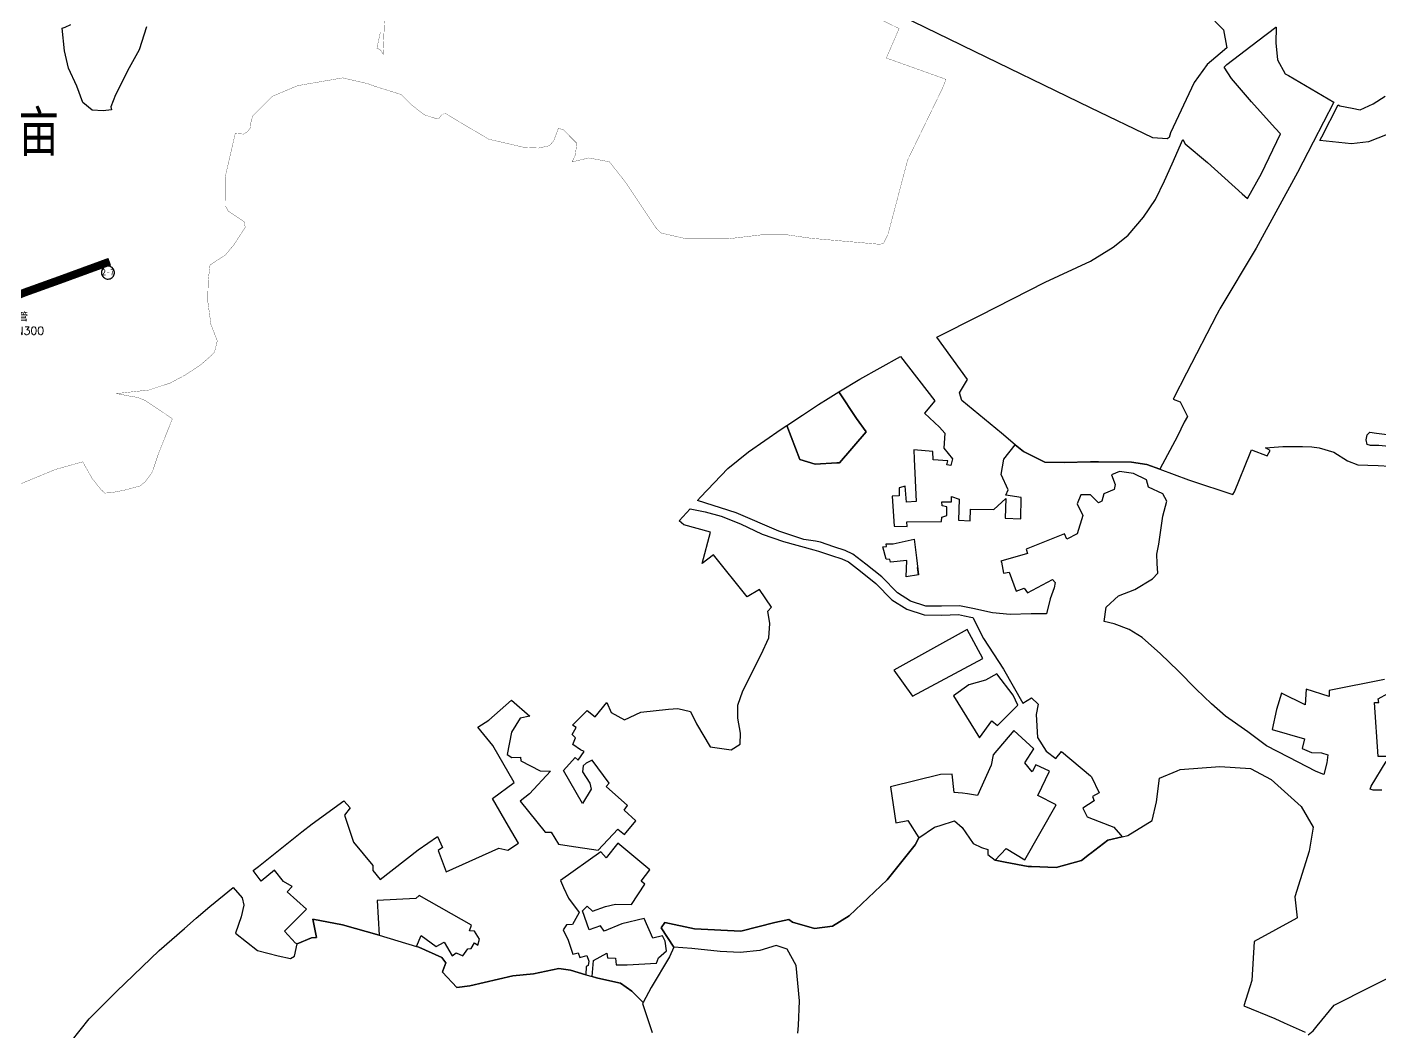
# Model space of a CAD drawing. Header units: millimetres. Extents: x 35444746 to 35449000, y 3482000 to 3488437.
# Drawn here: x 35446601 to 35447108, y 3483770 to 3484147 of the extents above; entities that cross this region are included whole.
import ezdxf
from ezdxf.enums import TextEntityAlignment as Align

# ---------------------------------------------------------------- set-up
doc = ezdxf.new("R2010")
doc.units = ezdxf.units.MM
doc.linetypes.add('X3', pattern=[5, 4, -1])
for name, color, linetype, true_color in [('0201.01格田整理标注', 7, 'Continuous', 0xffffff), ('0201.02格田整理', 7, 'X3', 0x99cc00), ('0203.02旱地整理', 9, 'Continuous', 0x808080), ('0204.02水田整理', 9, 'Continuous', 0x808080), ('0301.01生产道路工程标注', 6, 'X3', 0xff00ff), ('0301.02生产道路工程', 6, 'X3', 0xff00ff), ('0401.03涵管标注', 4, '732', 0x00ffff)]:
    doc.layers.add(name, color=color, linetype=linetype, true_color=true_color)
doc.styles.add('FS', font='rs.shx', dxfattribs={"bigfont": 'fs.shx'})
doc.styles.add('宋体', font='')
doc.styles.get('宋体').set_extended_font_data('SimSun')
doc.linetypes.add('732', pattern='A,9,-0.5,[162,AAA.SHX,S=1,R=0,X=0,Y=0],-0.5', length=10)

msp = doc.modelspace()

# ---------------------------------------------------------------- linework, layer by layer
at = {"layer": '0201.02格田整理', "color": 2, "linetype": 'ByBlock', "const_width": 0.1}
for points in [[(35446912.203676, 3484153.936934), (35446928.246394, 3484146.115076), (35446923.457498, 3484135.072848), (35446945.813, 3484127.094), (35446944.589, 3484123.912), (35446931.458, 3484096.891), (35446924.127, 3484069.141), (35446922.353, 3484065.456), (35446920.594, 3484065.288), (35446895.283, 3484067.509), (35446886.496, 3484068.778), (35446876.474, 3484068.778), (35446863.983, 3484067.295), (35446848.562126, 3484067.295), (35446839.024, 3484069.514), (35446837.098, 3484071.457), (35446825.806, 3484088.408), (35446819.682, 3484096.176), (35446811.947, 3484097.618), (35446805.695, 3484096.15), (35446806.938, 3484098.783), (35446807.413, 3484103.151), (35446802.396, 3484108.18), (35446800.543, 3484108.718), (35446798.755, 3484103.956), (35446797.157, 3484102.196), (35446793.178, 3484101.33), (35446787.967, 3484101.529), (35446774.425, 3484104.638), (35446758.052, 3484114.377), (35446756.75, 3484113.714), (35446755.884, 3484112.519), (35446755.09, 3484112.258), (35446750.344, 3484113.796), (35446745.684, 3484117.345), (35446745.684, 3484117.345), (35446741.556, 3484121.42), (35446741.556, 3484121.42), (35446731.485, 3484124.562), (35446729.321271, 3484125.398339), (35446719.737, 3484127.636), (35446702.861, 3484124.726), (35446693.358, 3484120.729), (35446685.948, 3484113.297), (35446685.233, 3484110.577), (35446685.357291, 3484109.25617), (35446684.060188, 3484107.509559), (35446682.591201, 3484106.559313), (35446679.423112, 3484106.783868), (35446675.674, 3484090.48), (35446675.721, 3484079.682), (35446676.851, 3484077.661), (35446682.738866, 3484073.735942), (35446682.738866, 3484073.735942), (35446683.180358, 3484071.618409), (35446678.852303, 3484064.951463), (35446675.740722, 3484061.246597), (35446670.004336, 3484057.509977), (35446669.298, 3484051.635), (35446669.138, 3484044.004), (35446670.327, 3484035.221), (35446672.709, 3484029.055), (35446671.664696, 3484024.847877), (35446670.379319, 3484023.480453), (35446666.408204, 3484020.007367), (35446660.48088, 3484016.135954), (35446655.095, 3484013.268), (35446647.223, 3484010.659), (35446634.943, 3484009.309), (35446639.671956, 3484008.398855), (35446642.962186, 3484007.840298), (35446645.755777, 3484006.661117), (35446655.879611, 3483999.876887), (35446650.649, 3483986.732), (35446648.343, 3483979.886), (35446648.343, 3483979.886), (35446645.721, 3483976.232), (35446643.737, 3483974.673), (35446637.551, 3483973.005), (35446632.769, 3483972.14), (35446632.769, 3483972.14), (35446632.769, 3483972.14), (35446630.515626, 3483972.001321), (35446628.988, 3483973.46), (35446625.822, 3483977.46), (35446622.269, 3483983.722), (35446611.984, 3483980.846), (35446597.135, 3483974.694)], [(35446733.820608, 3484148.512647), (35446733.806205, 3484144.728156), (35446732.554097, 3484138.793932), (35446734.009606, 3484137.966502), (35446734.861697, 3484136.487428), (35446735.487449, 3484152.048706)], [(35446617.800511, 3484147.675343), (35446615.703263, 3484146.627019), (35446614.511646, 3484146.293463), (35446615.456747, 3484137.829066), (35446616.976019, 3484131.267693), (35446620.065387, 3484124.473599), (35446622.356516, 3484118.410804), (35446625.875732, 3484115.509825), (35446629.950615, 3484115.324655), (35446633.109094, 3484115.708766), (35446632.751788, 3484116.827824), (35446634.54277, 3484121.231968), (35446639.651004, 3484131.409817), (35446643.419772, 3484138.15171), (35446646.199377, 3484146.822051)]]:
    msp.add_lwpolyline(points, dxfattribs=at)
at = {"layer": '0203.02旱地整理', "color": 41}
for points in [[(35447046.592, 3484148.845), (35447049.773, 3484145.589), (35447050.891, 3484139.471), (35447051.015, 3484138.949), (35447048.518, 3484136.812), (35447043.703, 3484132.622), (35447038.861, 3484125.88), (35447029.978, 3484106.972), (35447029.414, 3484105.223), (35447028.724, 3484104.782), (35447023.3, 3484105.198), (35447000.01, 3484116.372), (35446952.15, 3484139.667), (35446951.44, 3484140.012), (35446832.383, 3484197.963)], [(35447046.592, 3484148.845), (35447049.773, 3484145.589), (35447050.891, 3484139.471), (35447051.015, 3484138.949), (35447048.518, 3484136.812), (35447043.703, 3484132.622), (35447038.861, 3484125.88), (35447029.978, 3484106.972), (35447029.414, 3484105.223), (35447028.724, 3484104.782), (35447023.3, 3484105.198), (35447000.01, 3484116.372), (35446952.15, 3484139.667), (35446951.44, 3484140.012), (35446832.383, 3484197.963)], [(35446646.199, 3484146.822), (35446643.42, 3484138.152), (35446639.651, 3484131.41), (35446634.543, 3484121.232), (35446632.752, 3484116.828), (35446633.109, 3484115.709), (35446629.951, 3484115.325), (35446625.876, 3484115.51), (35446622.356, 3484118.411), (35446620.065, 3484124.474), (35446616.976, 3484131.268), (35446615.457, 3484137.829), (35446614.512, 3484146.293), (35446615.703, 3484146.627), (35446617.8, 3484147.675)], [(35446646.199, 3484146.822), (35446643.42, 3484138.152), (35446639.651, 3484131.41), (35446634.543, 3484121.232), (35446632.752, 3484116.828), (35446633.109, 3484115.709), (35446629.951, 3484115.325), (35446625.876, 3484115.51), (35446622.356, 3484118.411), (35446620.065, 3484124.474), (35446616.976, 3484131.268), (35446615.457, 3484137.829), (35446614.512, 3484146.293), (35446615.703, 3484146.627), (35446617.8, 3484147.675)], [(35447110.184, 3483902.136), (35447089.462, 3483897.992), (35447089.462, 3483895.806), (35447080.761, 3483898.456), (35447080.482, 3483892.599), (35447071.548, 3483897.062), (35447069.685, 3483890.868), (35447068.006, 3483883.374), (35447080.149, 3483879.914), (35447079.276, 3483876.283), (35447082.75, 3483874.759), (35447086.581, 3483874.618), (35447088.975, 3483873.914), (35447088.601, 3483870.91), (35447087.41, 3483866.585), (35447084.501, 3483867.682), (35447074.162, 3483872.991), (35447066.003, 3483877.329), (35447058.963, 3483882.477), (35447050.606, 3483888.44), (35447045.29, 3483893.024), (35447039.621, 3483898.522), (35447032.84, 3483905.344), (35447026.209, 3483911.759), (35447019.324, 3483917.819), (35447014.511, 3483920.828), (35447008.833, 3483922.976), (35447005.065, 3483923.813), (35447005.859, 3483929.263), (35447010.485, 3483933.451), (35447016.63, 3483935.809), (35447023.263, 3483939.835), (35447025.239, 3483941.937), (35447024.92, 3483945.631), (35447024.858, 3483949.151), (35447025.623, 3483952.846), (35447027.132, 3483963.389), (35447028.575, 3483968.997), (35447027.072, 3483971.672), (35447021.675, 3483974.172), (35447020.988, 3483977.016), (35447016.044, 3483979.352), (35447010.881, 3483980.123), (35447007.885, 3483978.872), (35447009.191, 3483975.228), (35447008.81, 3483973.324), (35447004.941, 3483971.732), (35447004.179, 3483968.958), (35447002.927, 3483968.36), (35447000, 3483971.328), (35446996.348, 3483971.328), (35446994.943, 3483967.917), (35446997.051, 3483963.603), (35446994.986, 3483956.695), (35446991.113, 3483954.676), (35446990.181, 3483956.752), (35446975.895, 3483950.976), (35446976.406, 3483949.316), (35446966.352, 3483946.496), (35446966.579, 3483946.116), (35446967.428, 3483942.027), (35446969.524, 3483942.373), (35446972.131, 3483935.265), (35446975.179, 3483936.372), (35446976.307, 3483934.621), (35446985.799, 3483939.676), (35446986.759, 3483938.468), (35446986.378, 3483936.49), (35446984.809, 3483932.326), (35446983.549, 3483926.756), (35446977.78, 3483926.773), (35446969.861, 3483926.441), (35446963.214, 3483927.07), (35446955.91, 3483928.716), (35446950.837, 3483929.797), (35446944.187, 3483929.562), (35446938.249, 3483929.631), (35446932.569, 3483931.525), (35446927.604, 3483934.636), (35446921.734, 3483940.592), (35446915.81, 3483945.381), (35446910.948, 3483949.05), (35446908.008, 3483950.429), (35446903.748, 3483951.863), (35446898.736, 3483953.616), (35446896.94, 3483953.953), (35446892.544, 3483954.597), (35446883.133, 3483957.785), (35446867.119, 3483964.65), (35446852.729, 3483969.17), (35446853.874, 3483970.414), (35446864.093, 3483981.185), (35446871.86, 3483987.48), (35446884.043, 3483995.942), (35446886.211, 3483997.385), (35446887.837, 3483993.051), (35446891.022, 3483984.602), (35446896.763, 3483982.828), (35446904.9, 3483983.283), (35446905.846, 3483983.353), (35446915.859, 3483994.954), (35446912.22, 3484000), (35446905.705, 3484009.915), (35446913.574, 3484014.765), (35446928.747, 3484023.168), (35446941.588, 3484006.538), (35446937.748, 3484002.014), (35446943.332, 3483996.693), (35446945.403, 3483994.435), (35446945.008, 3483988.881), (35446948.27, 3483984.84), (35446947.658, 3483982.393), (35446946.103, 3483982.642), (35446946.551, 3483984.036), (35446940.96, 3483984.49), (35446940.914, 3483987.581), (35446933.776, 3483988.261), (35446933.934, 3483984.66), (35446934.63, 3483968.797), (35446931.062, 3483968.644), (35446930.466, 3483974.647), (35446928.244, 3483973.92), (35446928.325, 3483970.978), (35446925.675, 3483970.792), (35446926.404, 3483959.629), (35446931.27, 3483959.455), (35446931.189, 3483961.282), (35446944.122, 3483961.332), (35446944.266, 3483962.931), (35446946.117, 3483963.616), (35446946.171, 3483966.798), (35446944.44, 3483967.167), (35446944.306, 3483968.729), (35446947.878, 3483968.701), (35446947.855, 3483970.766), (35446950.724, 3483969.711), (35446950.502, 3483961.834), (35446954.877, 3483961.605), (35446955.033, 3483965.968), (35446963.694, 3483965.815), (35446968.2, 3483969.954), (35446967.966, 3483962.569), (35446973.824, 3483962.405), (35446974.043, 3483970.337), (35446968.24, 3483971.212), (35446969.182, 3483973.213), (35446966.469, 3483979.023), (35446967.514, 3483984.768), (35446971.8, 3483990.107), (35446974.872, 3483987.551), (35446982.885, 3483983.612), (35446990.173, 3483983.481), (35447000, 3483983.669), (35447003.004, 3483983.727), (35447015.302, 3483983.538), (35447021.09, 3483982.723), (35447025.99, 3483980.926), (35447036.749, 3483976.98), (35447044.255, 3483974.473), (35447046.52, 3483973.717), (35447053.283, 3483971.458), (35447053.903, 3483972.495), (35447059.817, 3483987.025), (35447060.264, 3483988.165), (35447066.16, 3483985.975), (35447067.279, 3483987.996), (35447065.53, 3483988.965), (35447072.007, 3483989.455), (35447079.46, 3483989.416), (35447082.968, 3483989.398), (35447085.684, 3483988.945), (35447091.2, 3483987.338), (35447096.357, 3483984.155), (35447100.208, 3483982.644), (35447103.89, 3483982.45), (35447107.835, 3483982.342), (35447112.131, 3483982.056)], [(35447110.184, 3483902.136), (35447089.462, 3483897.992), (35447089.462, 3483895.806), (35447080.761, 3483898.456), (35447080.482, 3483892.599), (35447071.548, 3483897.062), (35447069.685, 3483890.868), (35447068.006, 3483883.374), (35447080.149, 3483879.914), (35447079.276, 3483876.283), (35447082.75, 3483874.759), (35447086.581, 3483874.618), (35447088.975, 3483873.914), (35447088.601, 3483870.91), (35447087.41, 3483866.585), (35447084.501, 3483867.682), (35447074.162, 3483872.991), (35447066.003, 3483877.329), (35447058.963, 3483882.477), (35447050.606, 3483888.44), (35447045.29, 3483893.024), (35447039.621, 3483898.522), (35447032.84, 3483905.344), (35447026.209, 3483911.759), (35447019.324, 3483917.819), (35447014.511, 3483920.828), (35447008.833, 3483922.976), (35447005.065, 3483923.813), (35447005.859, 3483929.263), (35447010.485, 3483933.451), (35447016.63, 3483935.809), (35447023.263, 3483939.835), (35447025.239, 3483941.937), (35447024.92, 3483945.631), (35447024.858, 3483949.151), (35447025.623, 3483952.846), (35447027.132, 3483963.389), (35447028.575, 3483968.997), (35447027.072, 3483971.672), (35447021.675, 3483974.172), (35447020.988, 3483977.016), (35447016.044, 3483979.352), (35447010.881, 3483980.123), (35447007.885, 3483978.872), (35447009.191, 3483975.228), (35447008.81, 3483973.324), (35447004.941, 3483971.732), (35447004.179, 3483968.958), (35447002.927, 3483968.36), (35447000, 3483971.328), (35446996.348, 3483971.328), (35446994.943, 3483967.917), (35446997.051, 3483963.603), (35446994.986, 3483956.695), (35446991.113, 3483954.676), (35446990.181, 3483956.752), (35446975.895, 3483950.976), (35446976.406, 3483949.316), (35446966.352, 3483946.496), (35446966.579, 3483946.116), (35446967.428, 3483942.027), (35446969.524, 3483942.373), (35446972.131, 3483935.265), (35446975.179, 3483936.372), (35446976.307, 3483934.621), (35446985.799, 3483939.676), (35446986.759, 3483938.468), (35446986.378, 3483936.49), (35446984.809, 3483932.326), (35446983.549, 3483926.756), (35446977.78, 3483926.773), (35446969.861, 3483926.441), (35446963.214, 3483927.07), (35446955.91, 3483928.716), (35446950.837, 3483929.797), (35446944.187, 3483929.562), (35446938.249, 3483929.631), (35446932.569, 3483931.525), (35446927.604, 3483934.636), (35446921.734, 3483940.592), (35446915.81, 3483945.381), (35446910.948, 3483949.05), (35446908.008, 3483950.429), (35446903.748, 3483951.863), (35446898.736, 3483953.616), (35446896.94, 3483953.953), (35446892.544, 3483954.597), (35446883.133, 3483957.785), (35446867.119, 3483964.65), (35446852.729, 3483969.17), (35446853.874, 3483970.414), (35446864.093, 3483981.185), (35446871.86, 3483987.48), (35446884.043, 3483995.942), (35446886.211, 3483997.385), (35446887.837, 3483993.051), (35446891.022, 3483984.602), (35446896.763, 3483982.828), (35446904.9, 3483983.283), (35446905.846, 3483983.353), (35446915.859, 3483994.954), (35446912.22, 3484000), (35446905.705, 3484009.915), (35446913.574, 3484014.765), (35446928.747, 3484023.168), (35446941.588, 3484006.538), (35446937.748, 3484002.014), (35446943.332, 3483996.693), (35446945.403, 3483994.435), (35446945.008, 3483988.881), (35446948.27, 3483984.84), (35446947.658, 3483982.393), (35446946.103, 3483982.642), (35446946.551, 3483984.036), (35446940.96, 3483984.49), (35446940.914, 3483987.581), (35446933.776, 3483988.261), (35446933.934, 3483984.66), (35446934.63, 3483968.797), (35446931.062, 3483968.644), (35446930.466, 3483974.647), (35446928.244, 3483973.92), (35446928.325, 3483970.978), (35446925.675, 3483970.792), (35446926.404, 3483959.629), (35446931.27, 3483959.455), (35446931.189, 3483961.282), (35446944.122, 3483961.332), (35446944.266, 3483962.931), (35446946.117, 3483963.616), (35446946.171, 3483966.798), (35446944.44, 3483967.167), (35446944.306, 3483968.729), (35446947.878, 3483968.701), (35446947.855, 3483970.766), (35446950.724, 3483969.711), (35446950.502, 3483961.834), (35446954.877, 3483961.605), (35446955.033, 3483965.968), (35446963.694, 3483965.815), (35446968.2, 3483969.954), (35446967.966, 3483962.569), (35446973.824, 3483962.405), (35446974.043, 3483970.337), (35446968.24, 3483971.212), (35446969.182, 3483973.213), (35446966.469, 3483979.023), (35446967.514, 3483984.768), (35446971.8, 3483990.107), (35446974.872, 3483987.551), (35446982.885, 3483983.612), (35446990.173, 3483983.481), (35447000, 3483983.669), (35447003.004, 3483983.727), (35447015.302, 3483983.538), (35447021.09, 3483982.723), (35447025.99, 3483980.926), (35447036.749, 3483976.98), (35447044.255, 3483974.473), (35447046.52, 3483973.717), (35447053.283, 3483971.458), (35447053.903, 3483972.495), (35447059.817, 3483987.025), (35447060.264, 3483988.165), (35447066.16, 3483985.975), (35447067.279, 3483987.996), (35447065.53, 3483988.965), (35447072.007, 3483989.455), (35447079.46, 3483989.416), (35447082.968, 3483989.398), (35447085.684, 3483988.945), (35447091.2, 3483987.338), (35447096.357, 3483984.155), (35447100.208, 3483982.644), (35447103.89, 3483982.45), (35447107.835, 3483982.342), (35447112.131, 3483982.056)], [(35447111.731, 3483989.512), (35447108.049, 3483989.794), (35447104.893, 3483989.898), (35447103.667, 3483990.255), (35447103.237, 3483991.924), (35447103.686, 3483993.85), (35447104.655, 3483994.81), (35447107.109, 3483994.447), (35447118.063, 3483993.074)], [(35447111.731, 3483989.512), (35447108.049, 3483989.794), (35447104.893, 3483989.898), (35447103.667, 3483990.255), (35447103.237, 3483991.924), (35447103.686, 3483993.85), (35447104.655, 3483994.81), (35447107.109, 3483994.447), (35447118.063, 3483993.074)], [(35447110.752, 3483873.264), (35447107.856, 3483873.227), (35447106.426, 3483893.483), (35447108.021, 3483893.503), (35447107.758, 3483894.863), (35447111.375, 3483896.846)], [(35447110.752, 3483873.264), (35447107.856, 3483873.227), (35447106.426, 3483893.483), (35447108.021, 3483893.503), (35447107.758, 3483894.863), (35447111.375, 3483896.846)], [(35447109.2, 3483860.672), (35447105.97, 3483860.617), (35447104.748, 3483861.003), (35447105.135, 3483862.097), (35447110.788, 3483871.419)], [(35447109.2, 3483860.672), (35447105.97, 3483860.617), (35447104.748, 3483861.003), (35447105.135, 3483862.097), (35447110.788, 3483871.419)]]:
    msp.add_lwpolyline(points, dxfattribs=at)
for points in [[(35446905.705, 3484009.915), (35446912.22, 3484000), (35446915.859, 3483994.954), (35446905.846, 3483983.353), (35446904.9, 3483983.283), (35446896.763, 3483982.828), (35446891.022, 3483984.602), (35446887.837, 3483993.051), (35446886.211, 3483997.385), (35446892.03, 3484001.258), (35446898.016, 3484005.242), (35446901.639, 3484007.409)], [(35446905.705, 3484009.915), (35446912.22, 3484000), (35446915.859, 3483994.954), (35446905.846, 3483983.353), (35446904.9, 3483983.283), (35446896.763, 3483982.828), (35446891.022, 3483984.602), (35446887.837, 3483993.051), (35446886.211, 3483997.385), (35446892.03, 3484001.258), (35446898.016, 3484005.242), (35446901.639, 3484007.409)], [(35446849.891, 3483966.084), (35446855.52, 3483964.949), (35446861.599, 3483963.376), (35446868.809, 3483960.502), (35446876.937, 3483956.66), (35446884.928, 3483953.851), (35446896.286, 3483950.76), (35446898.088, 3483950.253), (35446902.88, 3483948.674), (35446906.777, 3483947.362), (35446909.235, 3483946.209), (35446913.78, 3483942.78), (35446919.514, 3483938.144), (35446925.525, 3483932.045), (35446931.15, 3483928.52), (35446937.695, 3483926.338), (35446944.222, 3483926.262), (35446950.546, 3483926.486), (35446952.721, 3483926.022), (35446955.177, 3483925.499), (35446955.86, 3483925.345), (35446959.88, 3483917.443), (35446967.432, 3483906.004), (35446974.648, 3483893.279), (35446977.832, 3483895.294), (35446980.388, 3483892.882), (35446979.654, 3483889.029), (35446980.058, 3483880.376), (35446983.324, 3483875.304), (35446986.98, 3483872.463), (35446989.133, 3483875.182), (35447000, 3483865.978), (35447000.393, 3483865.663), (35447003.259, 3483859.639), (35447000.724, 3483858.252), (35447001.388, 3483856.684), (35446999.25, 3483855.269), (35446997.102, 3483853.849), (35446998.73, 3483850.715), (35447003.218, 3483848.854), (35447008.679, 3483846.823), (35447011.177, 3483843.862), (35447011.841, 3483843.114), (35447006.452, 3483841.889), (35447000, 3483836.92), (35446999.614, 3483836.623), (35446996.619, 3483834.316), (35446987.109, 3483831.617), (35446977.909, 3483832.026), (35446976.599, 3483832.085), (35446967.942, 3483833.654), (35446964.223, 3483834.468), (35446968.412, 3483838.756), (35446975.395, 3483834.508), (35446987.119, 3483855.159), (35446980.263, 3483858.691), (35446984.652, 3483867.732), (35446979.522, 3483870.098), (35446978.078, 3483867.469), (35446975.357, 3483870.911), (35446978.788, 3483876.134), (35446971.273, 3483883.071), (35446963.548, 3483873.92), (35446962.753, 3483870.045), (35446957.639, 3483858.597), (35446953.828, 3483859.235), (35446951.993, 3483859.558), (35446950.424, 3483859.672), (35446948.944, 3483859.78), (35446948.092, 3483866.612), (35446943.816, 3483866.587), (35446925.066, 3483861.905), (35446927, 3483848.431), (35446931.519, 3483849.316), (35446935.66, 3483842.747), (35446934.31, 3483840.213), (35446923.774, 3483827.005), (35446909.534, 3483813.574), (35446903.304, 3483809.652), (35446896.557, 3483808.745), (35446888.231, 3483811.13), (35446886.871, 3483812.217), (35446881.69, 3483811.012), (35446868.983, 3483807.75), (35446851.605, 3483808.66), (35446840.492, 3483811.095), (35446839.014, 3483809.096), (35446843.803, 3483801.797), (35446842.203, 3483798.196), (35446835.376, 3483786.7), (35446832.272, 3483781.056), (35446831.983, 3483781.473), (35446828.132, 3483785.359), (35446823.837, 3483788.368), (35446818.733, 3483789.442), (35446814.878, 3483790.254), (35446813.172, 3483790.756), (35446813.713, 3483796.815), (35446818.684, 3483799.549), (35446818.992, 3483797.816), (35446821.96, 3483797.624), (35446822.21, 3483795.245), (35446826.332, 3483795.204), (35446837.298, 3483795.815), (35446838.085, 3483797.867), (35446841.056, 3483800.442), (35446840.531, 3483804.066), (35446839.516, 3483806.077), (35446835.965, 3483805.143), (35446832.726, 3483812.55), (35446824.379, 3483810.496), (35446817.714, 3483807.82), (35446816.344, 3483809.811), (35446812.108, 3483808.317), (35446809.554, 3483815.475), (35446811.392, 3483817.232), (35446813.34, 3483815.247), (35446818.171, 3483817.038), (35446821.95, 3483817.933), (35446827.911, 3483817.777), (35446832.921, 3483825.401), (35446831.574, 3483826.509), (35446834.821, 3483830.782), (35446822.863, 3483840.831), (35446818.508, 3483835.292), (35446816.496, 3483837.593), (35446801.402, 3483826.825), (35446802.448, 3483824.182), (35446804.288, 3483820.123), (35446808.351, 3483814.838), (35446805.815, 3483810.324), (35446803.592, 3483810.239), (35446802.309, 3483808.274), (35446804.16, 3483804.4), (35446805.962, 3483799.237), (35446807.967, 3483799.712), (35446808.545, 3483797.878), (35446811.191, 3483798.722), (35446811.979, 3483796.512), (35446811.767, 3483794.906), (35446811.009, 3483794.543), (35446810.817, 3483791.449), (35446805.081, 3483793.136), (35446800.756, 3483793.759), (35446791.162, 3483791.779), (35446783.524, 3483791.033), (35446767.35, 3483787.258), (35446762.484, 3483786.642), (35446757.099, 3483792.424), (35446757.269, 3483792.896), (35446758.38, 3483795.971), (35446756.924, 3483797.937), (35446748.232, 3483801.829), (35446747.312, 3483802.111), (35446749.182, 3483806.182), (35446754.735, 3483802.108), (35446757.687, 3483803.654), (35446760.78, 3483798.527), (35446762.256, 3483799.721), (35446764.787, 3483798.527), (35446766.614, 3483801.125), (35446767.88, 3483801.336), (35446769.145, 3483803.443), (35446770.41, 3483802.6), (35446770.972, 3483804.777), (35446769.145, 3483807.797), (35446767.247, 3483807.938), (35446767.95, 3483810.115), (35446748.339, 3483821.142), (35446747.074, 3483820.018), (35446732.664, 3483819.246), (35446733.371, 3483806.337), (35446719.634, 3483810.142), (35446708.515, 3483812.316), (35446709.918, 3483805.443), (35446708.064, 3483805.261), (35446702.692, 3483803.023), (35446702.067, 3483803.257), (35446697.94, 3483807.782), (35446706.145, 3483815.996), (35446698.933, 3483822.602), (35446700.73, 3483824.568), (35446697.479, 3483826.449), (35446694.115, 3483830.675), (35446689.193, 3483826.597), (35446686.217, 3483830.513), (35446688.127, 3483832.091), (35446704.424, 3483844.992), (35446708.305, 3483848.064), (35446720.103, 3483856.706), (35446722.5, 3483854.043), (35446720.417, 3483851.316), (35446723.786, 3483841.104), (35446730.961, 3483832.467), (35446731.061, 3483830.551), (35446733.785, 3483827.132), (35446747.978, 3483838.275), (35446755.201, 3483843.34), (35446757.102, 3483839.161), (35446755.455, 3483838.085), (35446758.541, 3483830.072), (35446778.244, 3483838.863), (35446781.628, 3483838.124), (35446785.648, 3483840.767), (35446781.84, 3483847.215), (35446775.809, 3483857.575), (35446783.978, 3483863.551), (35446775.964, 3483877.416), (35446770.347, 3483884.301), (35446774.533, 3483886.906), (35446783.008, 3483894.352), (35446789.827, 3483888.357), (35446786.168, 3483887.639), (35446782.999, 3483882.415), (35446781.405, 3483873.964), (35446783.14, 3483872.886), (35446786.331, 3483872.979), (35446786.532, 3483871.683), (35446793.744, 3483867.963), (35446797.649, 3483867.742), (35446789.691, 3483859.294), (35446786.197, 3483856.57), (35446795.54, 3483844.899), (35446797.851, 3483844.899), (35446800.623, 3483840.359), (35446804.551, 3483839.743), (35446815.44, 3483838.117), (35446822.821, 3483846.046), (35446825.336, 3483844.012), (35446829.554, 3483849.151), (35446825.219, 3483853.22), (35446826.464, 3483854.855), (35446818.414, 3483861.997), (35446819.573, 3483863.275), (35446813.168, 3483871.897), (35446810.941, 3483870.757), (35446809.864, 3483869.782), (35446809.632, 3483867.538), (35446812.361, 3483863.258), (35446812.81, 3483861.016), (35446809.634, 3483855.703), (35446802.48, 3483868.03), (35446806.821, 3483872.849), (35446807.987, 3483871.932), (35446810.218, 3483875.1), (35446808.858, 3483875.777), (35446805.905, 3483877.751), (35446806.909, 3483880.303), (35446805.774, 3483881.531), (35446807.216, 3483884.165), (35446805.795, 3483885.079), (35446811.395, 3483890.486), (35446814.32, 3483888.097), (35446818.705, 3483893.498), (35446820.385, 3483889.817), (35446825.273, 3483886.995), (35446831.408, 3483889.837), (35446841.797, 3483890.988), (35446845.309, 3483891.242), (35446850.112, 3483890.084), (35446852.251, 3483885.503), (35446857.395, 3483876.939), (35446865.296, 3483875.834), (35446868.741, 3483877.952), (35446868.816, 3483882.017), (35446867.789, 3483887.592), (35446867.867, 3483892.452), (35446869.727, 3483897.863), (35446876.521, 3483911.472), (35446879.381, 3483917.707), (35446879.812, 3483923.101), (35446879.041, 3483927.802), (35446880.433, 3483929.268), (35446875.865, 3483935.914), (35446871.342, 3483933.087), (35446858.669, 3483948.884), (35446854.465, 3483945.664), (35446857.618, 3483957.356), (35446847.598, 3483960.086), (35446845.783, 3483961.62)], [(35446849.891, 3483966.084), (35446855.52, 3483964.949), (35446861.599, 3483963.376), (35446868.809, 3483960.502), (35446876.937, 3483956.66), (35446884.928, 3483953.851), (35446896.286, 3483950.76), (35446898.088, 3483950.253), (35446902.88, 3483948.674), (35446906.777, 3483947.362), (35446909.235, 3483946.209), (35446913.78, 3483942.78), (35446919.514, 3483938.144), (35446925.525, 3483932.045), (35446931.15, 3483928.52), (35446937.695, 3483926.338), (35446944.222, 3483926.262), (35446950.546, 3483926.486), (35446952.721, 3483926.022), (35446955.177, 3483925.499), (35446955.86, 3483925.345), (35446959.88, 3483917.443), (35446967.432, 3483906.004), (35446974.648, 3483893.279), (35446977.832, 3483895.294), (35446980.388, 3483892.882), (35446979.654, 3483889.029), (35446980.058, 3483880.376), (35446983.324, 3483875.304), (35446986.98, 3483872.463), (35446989.133, 3483875.182), (35447000, 3483865.978), (35447000.393, 3483865.663), (35447003.259, 3483859.639), (35447000.724, 3483858.252), (35447001.388, 3483856.684), (35446999.25, 3483855.269), (35446997.102, 3483853.849), (35446998.73, 3483850.715), (35447003.218, 3483848.854), (35447008.679, 3483846.823), (35447011.177, 3483843.862), (35447011.841, 3483843.114), (35447006.452, 3483841.889), (35447000, 3483836.92), (35446999.614, 3483836.623), (35446996.619, 3483834.316), (35446987.109, 3483831.617), (35446977.909, 3483832.026), (35446976.599, 3483832.085), (35446967.942, 3483833.654), (35446964.223, 3483834.468), (35446968.412, 3483838.756), (35446975.395, 3483834.508), (35446987.119, 3483855.159), (35446980.263, 3483858.691), (35446984.652, 3483867.732), (35446979.522, 3483870.098), (35446978.078, 3483867.469), (35446975.357, 3483870.911), (35446978.788, 3483876.134), (35446971.273, 3483883.071), (35446963.548, 3483873.92), (35446962.753, 3483870.045), (35446957.639, 3483858.597), (35446953.828, 3483859.235), (35446951.993, 3483859.558), (35446950.424, 3483859.672), (35446948.944, 3483859.78), (35446948.092, 3483866.612), (35446943.816, 3483866.587), (35446925.066, 3483861.905), (35446927, 3483848.431), (35446931.519, 3483849.316), (35446935.66, 3483842.747), (35446934.31, 3483840.213), (35446923.774, 3483827.005), (35446909.534, 3483813.574), (35446903.304, 3483809.652), (35446896.557, 3483808.745), (35446888.231, 3483811.13), (35446886.871, 3483812.217), (35446881.69, 3483811.012), (35446868.983, 3483807.75), (35446851.605, 3483808.66), (35446840.492, 3483811.095), (35446839.014, 3483809.096), (35446843.803, 3483801.797), (35446842.203, 3483798.196), (35446835.376, 3483786.7), (35446832.272, 3483781.056), (35446831.983, 3483781.473), (35446828.132, 3483785.359), (35446823.837, 3483788.368), (35446818.733, 3483789.442), (35446814.878, 3483790.254), (35446813.172, 3483790.756), (35446813.713, 3483796.815), (35446818.684, 3483799.549), (35446818.992, 3483797.816), (35446821.96, 3483797.624), (35446822.21, 3483795.245), (35446826.332, 3483795.204), (35446837.298, 3483795.815), (35446838.085, 3483797.867), (35446841.056, 3483800.442), (35446840.531, 3483804.066), (35446839.516, 3483806.077), (35446835.965, 3483805.143), (35446832.726, 3483812.55), (35446824.379, 3483810.496), (35446817.714, 3483807.82), (35446816.344, 3483809.811), (35446812.108, 3483808.317), (35446809.554, 3483815.475), (35446811.392, 3483817.232), (35446813.34, 3483815.247), (35446818.171, 3483817.038), (35446821.95, 3483817.933), (35446827.911, 3483817.777), (35446832.921, 3483825.401), (35446831.574, 3483826.509), (35446834.821, 3483830.782), (35446822.863, 3483840.831), (35446818.508, 3483835.292), (35446816.496, 3483837.593), (35446801.402, 3483826.825), (35446802.448, 3483824.182), (35446804.288, 3483820.123), (35446808.351, 3483814.838), (35446805.815, 3483810.324), (35446803.592, 3483810.239), (35446802.309, 3483808.274), (35446804.16, 3483804.4), (35446805.962, 3483799.237), (35446807.967, 3483799.712), (35446808.545, 3483797.878), (35446811.191, 3483798.722), (35446811.979, 3483796.512), (35446811.767, 3483794.906), (35446811.009, 3483794.543), (35446810.817, 3483791.449), (35446805.081, 3483793.136), (35446800.756, 3483793.759), (35446791.162, 3483791.779), (35446783.524, 3483791.033), (35446767.35, 3483787.258), (35446762.484, 3483786.642), (35446757.099, 3483792.424), (35446757.269, 3483792.896), (35446758.38, 3483795.971), (35446756.924, 3483797.937), (35446748.232, 3483801.829), (35446747.312, 3483802.111), (35446749.182, 3483806.182), (35446754.735, 3483802.108), (35446757.687, 3483803.654), (35446760.78, 3483798.527), (35446762.256, 3483799.721), (35446764.787, 3483798.527), (35446766.614, 3483801.125), (35446767.88, 3483801.336), (35446769.145, 3483803.443), (35446770.41, 3483802.6), (35446770.972, 3483804.777), (35446769.145, 3483807.797), (35446767.247, 3483807.938), (35446767.95, 3483810.115), (35446748.339, 3483821.142), (35446747.074, 3483820.018), (35446732.664, 3483819.246), (35446733.371, 3483806.337), (35446719.634, 3483810.142), (35446708.515, 3483812.316), (35446709.918, 3483805.443), (35446708.064, 3483805.261), (35446702.692, 3483803.023), (35446702.067, 3483803.257), (35446697.94, 3483807.782), (35446706.145, 3483815.996), (35446698.933, 3483822.602), (35446700.73, 3483824.568), (35446697.479, 3483826.449), (35446694.115, 3483830.675), (35446689.193, 3483826.597), (35446686.217, 3483830.513), (35446688.127, 3483832.091), (35446704.424, 3483844.992), (35446708.305, 3483848.064), (35446720.103, 3483856.706), (35446722.5, 3483854.043), (35446720.417, 3483851.316), (35446723.786, 3483841.104), (35446730.961, 3483832.467), (35446731.061, 3483830.551), (35446733.785, 3483827.132), (35446747.978, 3483838.275), (35446755.201, 3483843.34), (35446757.102, 3483839.161), (35446755.455, 3483838.085), (35446758.541, 3483830.072), (35446778.244, 3483838.863), (35446781.628, 3483838.124), (35446785.648, 3483840.767), (35446781.84, 3483847.215), (35446775.809, 3483857.575), (35446783.978, 3483863.551), (35446775.964, 3483877.416), (35446770.347, 3483884.301), (35446774.533, 3483886.906), (35446783.008, 3483894.352), (35446789.827, 3483888.357), (35446786.168, 3483887.639), (35446782.999, 3483882.415), (35446781.405, 3483873.964), (35446783.14, 3483872.886), (35446786.331, 3483872.979), (35446786.532, 3483871.683), (35446793.744, 3483867.963), (35446797.649, 3483867.742), (35446789.691, 3483859.294), (35446786.197, 3483856.57), (35446795.54, 3483844.899), (35446797.851, 3483844.899), (35446800.623, 3483840.359), (35446804.551, 3483839.743), (35446815.44, 3483838.117), (35446822.821, 3483846.046), (35446825.336, 3483844.012), (35446829.554, 3483849.151), (35446825.219, 3483853.22), (35446826.464, 3483854.855), (35446818.414, 3483861.997), (35446819.573, 3483863.275), (35446813.168, 3483871.897), (35446810.941, 3483870.757), (35446809.864, 3483869.782), (35446809.632, 3483867.538), (35446812.361, 3483863.258), (35446812.81, 3483861.016), (35446809.634, 3483855.703), (35446802.48, 3483868.03), (35446806.821, 3483872.849), (35446807.987, 3483871.932), (35446810.218, 3483875.1), (35446808.858, 3483875.777), (35446805.905, 3483877.751), (35446806.909, 3483880.303), (35446805.774, 3483881.531), (35446807.216, 3483884.165), (35446805.795, 3483885.079), (35446811.395, 3483890.486), (35446814.32, 3483888.097), (35446818.705, 3483893.498), (35446820.385, 3483889.817), (35446825.273, 3483886.995), (35446831.408, 3483889.837), (35446841.797, 3483890.988), (35446845.309, 3483891.242), (35446850.112, 3483890.084), (35446852.251, 3483885.503), (35446857.395, 3483876.939), (35446865.296, 3483875.834), (35446868.741, 3483877.952), (35446868.816, 3483882.017), (35446867.789, 3483887.592), (35446867.867, 3483892.452), (35446869.727, 3483897.863), (35446876.521, 3483911.472), (35446879.381, 3483917.707), (35446879.812, 3483923.101), (35446879.041, 3483927.802), (35446880.433, 3483929.268), (35446875.865, 3483935.914), (35446871.342, 3483933.087), (35446858.669, 3483948.884), (35446854.465, 3483945.664), (35446857.618, 3483957.356), (35446847.598, 3483960.086), (35446845.783, 3483961.62)], [(35446935.475, 3483941.374), (35446930.937, 3483940.655), (35446931.103, 3483946.793), (35446925.015, 3483946.074), (35446924.794, 3483947.124), (35446923.41, 3483947.18), (35446922.193, 3483951.825), (35446923.576, 3483951.991), (35446923.355, 3483952.986), (35446926.067, 3483952.986), (35446933.925, 3483954.7), (35446934.755, 3483947.733)], [(35446935.475, 3483941.374), (35446930.937, 3483940.655), (35446931.103, 3483946.793), (35446925.015, 3483946.074), (35446924.794, 3483947.124), (35446923.41, 3483947.18), (35446922.193, 3483951.825), (35446923.576, 3483951.991), (35446923.355, 3483952.986), (35446926.067, 3483952.986), (35446933.925, 3483954.7), (35446934.755, 3483947.733)], [(35446935.168221, 3483944.083457), (35446935.474761, 3483941.373962), (35446935.475, 3483941.374)], [(35446935.168221, 3483944.083457), (35446935.474761, 3483941.373962), (35446935.475, 3483941.374)], [(35446959.580341, 3483910.004549), (35446953.768258, 3483920.855168), (35446926.237333, 3483905.572606), (35446933.273017, 3483895.944592)], [(35446959.580341, 3483910.004549), (35446953.768258, 3483920.855168), (35446926.237333, 3483905.572606), (35446933.273017, 3483895.944592)], [(35446954.414195, 3483900.087063), (35446948.663446, 3483895.970461), (35446958.361492, 3483880.255867), (35446962.979922, 3483886.610509), (35446965.175564, 3483884.946198), (35446972.746522, 3483892.504378), (35446971.050836, 3483896.231862), (35446964.914994, 3483904.27578), (35446960.679938, 3483901.888075)], [(35446954.414195, 3483900.087063), (35446948.663446, 3483895.970461), (35446958.361492, 3483880.255867), (35446962.979922, 3483886.610509), (35446965.175564, 3483884.946198), (35446972.746522, 3483892.504378), (35446971.050836, 3483896.231862), (35446964.914994, 3483904.27578), (35446960.679938, 3483901.888075)]]:
    msp.add_lwpolyline(points, close=True, dxfattribs=at)
at = {"layer": '0204.02水田整理', "color": 51}
msp.add_lwpolyline([(35447069.568, 3484146.666), (35447069.496, 3484140.806), (35447070.09, 3484134.431), (35447072.957, 3484129.184), (35447074.205, 3484128.578), (35447091.126, 3484118.571), (35447083.408, 3484103.493), (35447077.585, 3484092.118), (35447062.069, 3484063.807), (35447048.408, 3484041.04), (35447048.163, 3484040.565), (35447047.312, 3484038.912), (35447035.986, 3484016.912), (35447031.093, 3484007.409), (35447030.985, 3484007.199), (35447033.563, 3484006.213), (35447036.33, 3484000.693), (35447035.097, 3483998.594), (35447032.547, 3483993.295), (35447025.99, 3483980.926), (35447021.09, 3483982.723), (35447015.302, 3483983.538), (35447003.004, 3483983.727), (35447000, 3483983.669), (35446990.173, 3483983.481), (35446982.885, 3483983.612), (35446974.872, 3483987.551), (35446971.8, 3483990.107), (35446966.664, 3483994.428), (35446951.743, 3484006.649), (35446950.827, 3484009.547), (35446953.911, 3484014.557), (35446942.442, 3484030.488), (35446958.451, 3484038.622), (35446983.005, 3484051.095), (35447000, 3484058.982), (35447008.488, 3484064.135), (35447011.452, 3484066.525), (35447014.076, 3484068.641), (35447019.878, 3484075.443), (35447024.37, 3484082.038), (35447027.757, 3484089.082), (35447030.56, 3484095.442), (35447034.578, 3484104.544), (35447035.497, 3484102.921), (35447043.89, 3484095.888), (35447056.828, 3484084.111), (35447058.761, 3484082.477), (35447064.117, 3484091.822), (35447071.156, 3484106.687), (35447069.153, 3484108.79), (35447060.295, 3484118.679), (35447052.81, 3484127.452), (35447050.132, 3484131.648), (35447051.096, 3484132.681), (35447062.692, 3484141.495), (35447069.382, 3484146.579)], close=True, dxfattribs=at)
for points in [[(35447114.658, 3484107.829), (35447104.207, 3484103.659), (35447097.803, 3484102.894), (35447085.894, 3484104.129), (35447086.654, 3484105.568), (35447092.818, 3484117.57), (35447093.463, 3484117.189), (35447098.069, 3484116.282), (35447101.072, 3484115.699), (35447105.883, 3484117.87), (35447110.434, 3484120.741)], [(35446890.293, 3483769.56), (35446890.57, 3483772.463), (35446890.875, 3483781.7), (35446889.702, 3483794.904), (35446886.298, 3483801.078), (35446882.169, 3483802.417), (35446876.002, 3483800.596), (35446868.695, 3483799.837), (35446861.129, 3483800.135), (35446850.576, 3483801.326), (35446843.803, 3483801.797), (35446839.014, 3483809.096), (35446840.492, 3483811.095), (35446851.605, 3483808.66), (35446868.983, 3483807.75), (35446881.69, 3483811.012), (35446886.871, 3483812.217), (35446888.231, 3483811.13), (35446896.557, 3483808.745), (35446903.304, 3483809.652), (35446909.534, 3483813.574), (35446923.774, 3483827.005), (35446934.31, 3483840.213), (35446935.66, 3483842.747), (35446941.553, 3483846.824), (35446943.606, 3483847.445), (35446949.07, 3483849.099), (35446951.883, 3483846.61), (35446955.948, 3483840.715), (35446959.067, 3483839.105), (35446961.53, 3483838.418), (35446961.523, 3483836.592), (35446964.223, 3483834.468), (35446967.942, 3483833.654), (35446976.599, 3483832.085), (35446977.909, 3483832.026), (35446987.109, 3483831.617), (35446996.619, 3483834.316), (35446999.614, 3483836.623), (35447000, 3483836.92), (35447006.452, 3483841.889), (35447011.841, 3483843.114), (35447014.014, 3483843.608), (35447023.05, 3483849.318), (35447024.692, 3483856.277), (35447025.853, 3483865.18), (35447032.497, 3483867.939), (35447033.566, 3483868.383), (35447048.441, 3483869.504), (35447059.965, 3483868.747), (35447067.722, 3483864.709), (35447078.953, 3483854.55), (35447083.413, 3483846.744), (35447081.99, 3483837.847), (35447076.556, 3483820.637), (35447077.406, 3483812.779), (35447077.286, 3483812.707), (35447061.292, 3483803.941), (35447060.442, 3483789.257), (35447057.454, 3483779.881), (35447069.042, 3483775.046), (35447072.605, 3483773.446), (35447080.496, 3483769.96)], [(35446614.575, 3483762.2), (35446624.742, 3483774.95), (35446634.951, 3483785.225), (35446650.922, 3483800.551), (35446660.463, 3483808.836), (35446664.83, 3483812.627), (35446669.935, 3483817.06), (35446678.616, 3483824.233), (35446681.989, 3483820.246), (35446682.681, 3483817.497), (35446681.606, 3483813.23), (35446679.557, 3483807.032), (35446687.777, 3483800.543), (35446695.544, 3483798.502), (35446700.12, 3483797.601), (35446701.621, 3483798.475), (35446702.692, 3483803.023), (35446708.064, 3483805.261), (35446709.918, 3483805.443), (35446708.515, 3483812.316), (35446719.634, 3483810.142), (35446733.371, 3483806.337), (35446747.312, 3483802.111), (35446748.232, 3483801.829), (35446756.924, 3483797.937), (35446758.38, 3483795.971), (35446757.269, 3483792.896), (35446757.099, 3483792.424), (35446762.484, 3483786.642), (35446767.35, 3483787.258), (35446783.524, 3483791.033), (35446791.162, 3483791.779), (35446800.756, 3483793.759), (35446805.081, 3483793.136), (35446810.817, 3483791.449), (35446813.172, 3483790.756), (35446814.878, 3483790.254), (35446818.733, 3483789.442), (35446823.837, 3483788.368), (35446828.132, 3483785.359), (35446831.983, 3483781.473), (35446832.272, 3483781.056), (35446832.094, 3483780.732), (35446835.741, 3483769.805)], [(35447081.525, 3483768.997), (35447083.415, 3483770.434), (35447084.957, 3483772.332), (35447091.255, 3483780.082), (35447118.847, 3483793.933)]]:
    msp.add_lwpolyline(points, dxfattribs=at)
at = {"layer": '0301.01生产道路工程标注', "linetype": 'Continuous'}
msp.add_lwpolyline([(35446632.976423, 3484052.541223), (35446633.288309, 3484052.757921), (35446633.568913, 3484053.029108), (35446633.802383, 3484053.341796), (35446633.98267, 3484053.687886), (35446634.105106, 3484054.058414), (35446634.166519, 3484054.443785), (35446634.16532, 3484054.834016), (35446634.101538, 3484055.219001), (35446633.976827, 3484055.58877), (35446633.794415, 3484055.933744), (35446633.559028, 3484056.244991), (35446633.276762, 3484056.514449), (35446632.954926, 3484056.735138), (35446632.601857, 3484056.901344), (35446632.226699, 3484057.00876), (35446631.839169, 3484057.054607), (35446631.449303, 3484057.037695), (35446631.067198, 3484056.958463), (35446630.702751, 3484056.818964), (35446630.365401, 3484056.62281), (35446630.063885, 3484056.37508), (35446629.806012, 3484056.082193), (35446629.59846, 3484055.751733), (35446629.446606, 3484055.392258), (35446629.354382, 3484055.013079), (35446629.324177, 3484054.624017), (35446629.356774, 3484054.235147), (35446629.451327, 3484053.856543), (35446629.605388, 3484053.498009), (35446629.814967, 3484053.16883), (35446630.074636, 3484052.877533), (35446630.37767, 3484052.631663), (35446630.716219, 3484052.437586), (35446631.081517, 3484052.30033), (35446631.464102, 3484052.223449), (35446631.854065, 3484052.208935), (35446632.241306, 3484052.257163), (35446632.615796, 3484052.366884), (35446632.958404, 3484052.530746)], dxfattribs=at)
at = {"layer": '0301.02生产道路工程', "linetype": 'Continuous', "const_width": 3, "elevation": 556.849, "flags": 128}
msp.add_lwpolyline([(35446449.049887, 3483968.876579), (35446452.54347, 3483972.46708), (35446471.902092, 3483995.212744), (35446473.720949, 3483997.163769), (35446475.181441, 3483998.865009), (35446476.183682, 3483999.665243), (35446477.217161, 3484000.104181), (35446493.731428, 3484008.262375), (35446523.592236, 3484019.142981), (35446594.059411, 3484044.647783), (35446600.770107, 3484047.27992), (35446613.657506, 3484051.909017), (35446632.409212, 3484058.765407)], dxfattribs=at)

# ---------------------------------------------------------------- texts
at = {"layer": '0201.01格田整理标注', "color": 2, "linetype": 'ByBlock', "style": '宋体', "width": 0.75}
msp.add_text('面积:350.30亩', height=15, dxfattribs=at).set_placement((35446563.699423, 3484107.828729, -1066.151), align=Align.MIDDLE)
at = {"layer": '0301.01生产道路工程标注', "insert": (35446629.429132, 3484055.974367), "char_height": 2.3, "width": 0.256, "attachment_point": 1, "style": '宋体'}
msp.add_mtext('2-7', dxfattribs=at)
at = {"layer": '0401.03涵管标注', "color": 0, "linetype": 'Continuous', "insert": (35446594.570845, 3484039.380726, -567.729678), "char_height": 3, "width": 16, "attachment_point": 1, "style": 'FS'}
msp.add_mtext('涵管DN300', dxfattribs=at)

doc.saveas('drawing.dxf')
